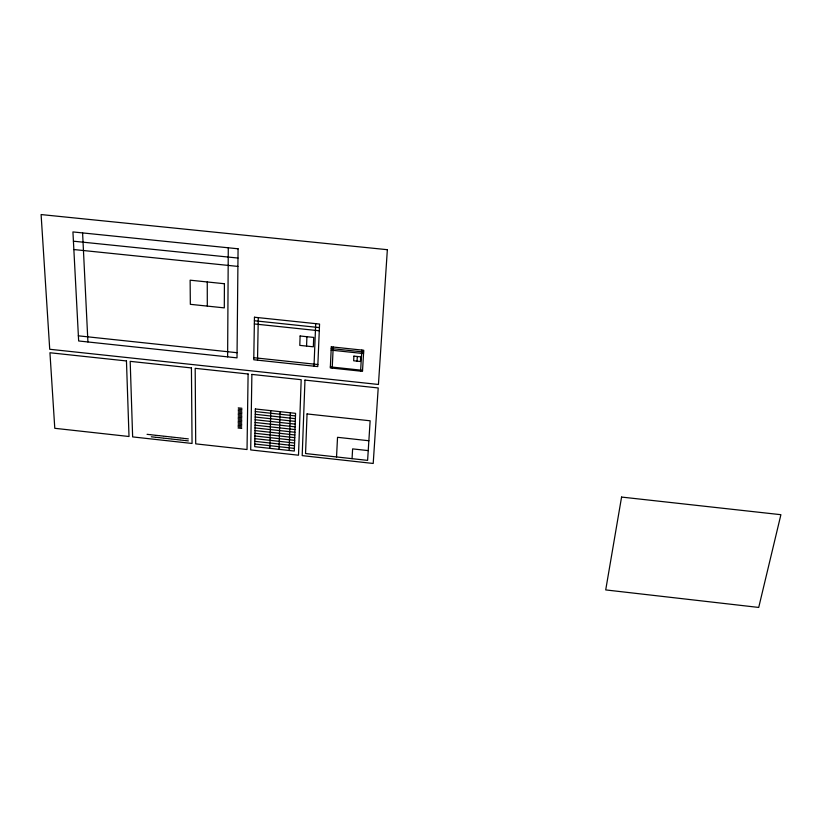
<?xml version="1.0" encoding="UTF-8"?>
<svg xmlns="http://www.w3.org/2000/svg" width="822" height="822" viewBox="0 0 822 822"><rect width="100%" height="100%" fill="white"/><g stroke="black" fill="none" stroke-linecap="round" stroke-linejoin="round"><path stroke-width="1.23" d="M227.622 356.861L228.28 247.792M257.522 360.159L258.283 317.631M269.873 448.35L270.757 410.651M279.038 449.357L280.066 411.658M289.149 450.477L290.33 412.778M306.565 346.093L306.914 336.712M314.004 366.18L315.71 323.652M332.211 368.122L333.208 347.038M336.537 456.95L337.534 437.314L368.862 440.746M357.046 361.135L357.313 356.491M352.063 458.666L352.617 448.884L368.225 450.6M360.591 371.154L361.834 350.059M73.415 241.195L237.979 258.057M73.857 249.539L237.897 266.41M254.399 320.755L319.409 327.588M254.347 323.95L319.275 330.783M331.215 348.569L363.643 352.001M331.143 350.141L363.55 353.573M78.285 335.818L237.013 352.71M253.762 357.693L317.857 364.526M330.341 366.889L362.543 370.321M238.246 407.866L241.966 408.277M238.236 409.222L241.956 409.623M255.313 411.565L295.478 415.932M238.226 410.568L241.935 410.979M238.205 411.925L241.925 412.325M255.262 414.298L295.396 418.665M238.195 413.271L241.904 413.672M238.175 414.617L241.894 415.028M255.21 417.031L295.303 421.398M238.164 415.963L241.874 416.364M238.154 417.309L241.863 417.71M255.169 419.754L295.211 424.121M238.133 418.655L241.843 419.056M238.123 419.991L241.822 420.391M255.118 422.477L295.119 426.844M238.113 421.326L241.812 421.737M238.092 422.672L241.791 423.073M255.077 425.19L295.026 429.557M238.082 424.008L241.781 424.409M238.072 425.344L241.76 425.745M255.026 427.892L294.934 432.259M238.051 426.68L241.75 427.08M238.041 428.005L241.73 428.416M254.984 430.594L294.841 434.961M254.933 433.286L294.759 437.653M254.892 435.979L294.666 440.345M254.841 438.66L294.574 443.027M254.799 441.342L294.482 445.709M254.748 444.014L294.399 448.38M147.056 434.324L150.56 434.715M151.238 434.787L154.752 435.177M155.43 435.249L158.944 435.639M159.622 435.711L163.136 436.102M163.825 436.174L167.328 436.564M168.017 436.636L171.531 437.027M172.219 437.099L175.723 437.489M176.411 437.561L179.926 437.951M180.614 438.023L184.128 438.414M184.816 438.496L188.33 438.886M151.289 436.79L154.793 437.181M155.481 437.253L158.985 437.643M159.674 437.715L163.177 438.105M163.866 438.177L167.369 438.568M168.058 438.64L171.562 439.03M172.25 439.102L175.754 439.493M176.442 439.565L179.956 439.955M180.645 440.027L184.149 440.417M184.837 440.5L188.351 440.89M82.59 232.914L87.923 341.973M207.257 281.956L207.308 306.103M224.416 283.734L224.303 307.88L190.334 304.325L190.129 280.189L224.416 283.734M238.072 248.789L237.013 357.868L78.655 340.976L72.932 231.927L238.072 248.789M248.1 374L247.032 449.531L195.708 443.859L195.184 368.328L248.1 374M251.881 374.411L250.7 449.932L298.509 455.213L301.181 379.692L251.881 374.411M254.46 317.23L253.762 359.759L317.785 366.581L319.563 324.053L254.46 317.23M255.354 408.976L254.707 446.675L294.307 451.042L295.571 413.343L255.354 408.976M300.112 335.993L299.794 345.374L313.336 346.812L313.716 337.421L300.112 335.993M304.972 380.103L302.198 455.624L373.209 463.464L378.212 387.953L304.972 380.103M307.058 413.939L305.548 453.538L367.609 460.382L370.136 420.792L307.058 413.939M331.297 346.833L330.31 367.917L362.492 371.349L363.745 350.264L331.297 346.833M353.922 356.132L353.655 360.776L360.437 361.495L360.704 356.851L353.922 356.132M387.357 249.693L378.439 384.47L49.721 349.268L41.1 214.563L387.357 249.693M621.576 497.063L605.711 589.919L758.716 607.437L780.9 514.695L621.576 497.063M126.454 360.95L49.947 352.751L54.786 428.303L129.013 436.503L126.454 360.95M191.423 367.927L130.184 361.351L132.64 436.903L192.06 443.459L191.423 367.927"/></g></svg>
